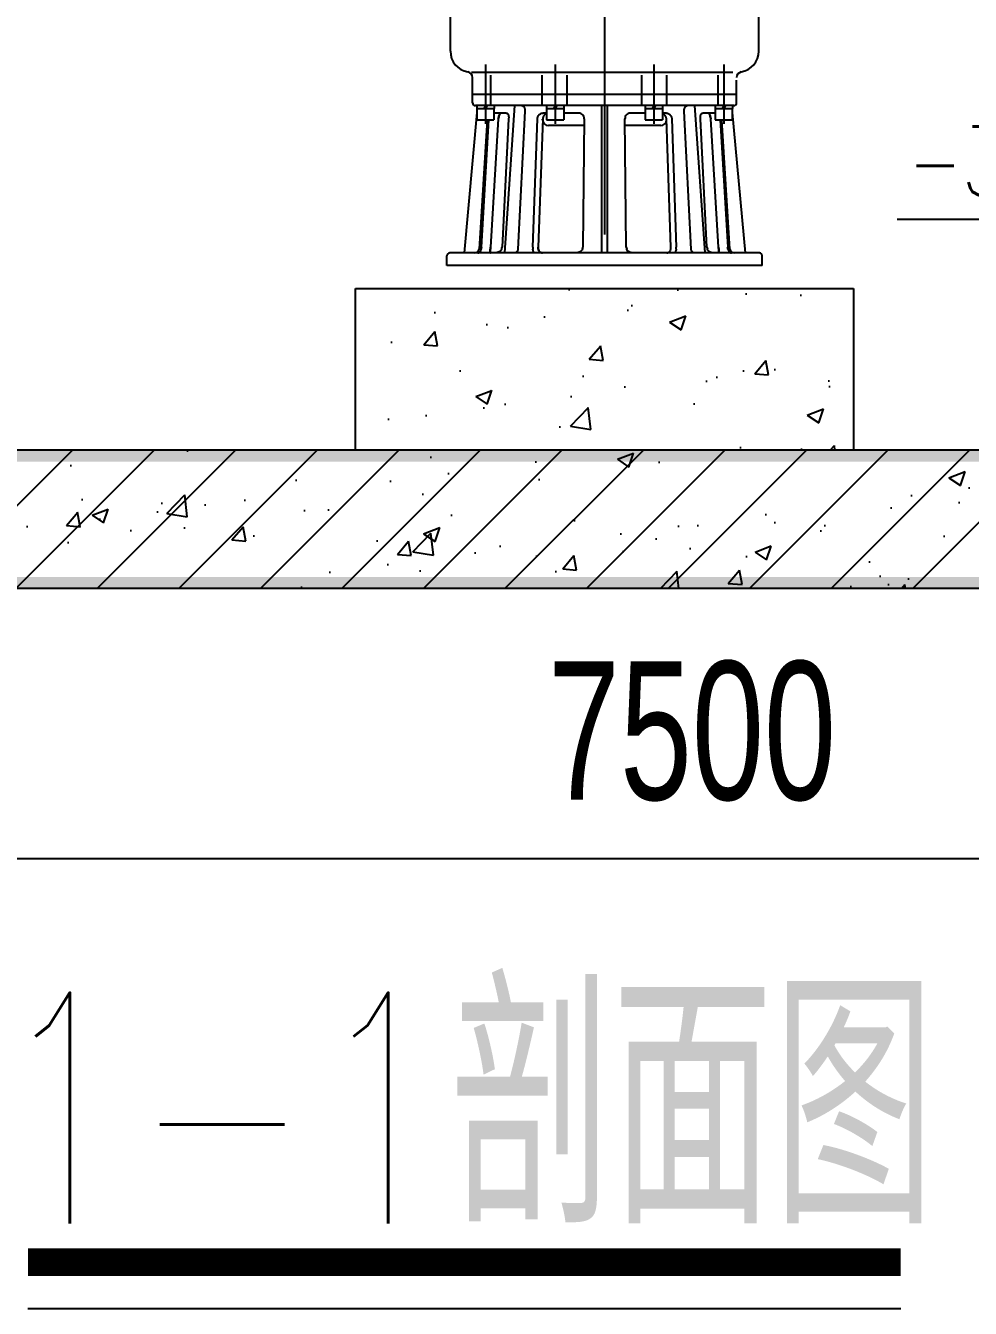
# Model space of a CAD drawing. Extents: x -316592 to 60787, y -138940 to -60306.
# Drawn here: x 1609 to 3657, y -91767 to -88987 of the extents above; entities that cross this region are included whole.
import ezdxf
from ezdxf.enums import TextEntityAlignment as Align

# ---------------------------------------------------------------- set-up
doc = ezdxf.new("R2010")
doc.units = 0
doc.header["$LTSCALE"] = 1000
doc.header["$MEASUREMENT"] = 0
doc.linetypes.add('CENTER', pattern=[2.9, 2.5, -0.2, 0, -0.2])
for name, color, linetype in [('---GPS_废水管_DN', 74, 'Continuous'), ('DIM_ELEV', 4, 'Continuous'), ('PUB_DIM', 7, 'Continuous'), ('PUB_HATCH', 246, 'Continuous'), ('PUB_TEXT', 7, 'Continuous'), ('PUB_WALL', 9, 'Continuous'), ('WALL', 8, 'Continuous'), ('WP_CENTER', 11, 'CENTER'), ('文字', 7, 'Continuous'), ('设备', 201, 'Continuous')]:
    doc.layers.add(name, color=color, linetype=linetype)
doc.styles.add('_TCH_DIM', font='simplex1.shx', dxfattribs={"bigfont": 'hztxt.shx'})
doc.styles.add('HZ', font='HZTXT_E.SHX', dxfattribs={"width": 0.7, "bigfont": 'HZTXT.SHX'})
doc.styles.get("Standard").update_dxf_attribs({"font": 'simplex1.shx', "width": 0.7, "bigfont": 'hztxt.shx'})
doc.dimstyles.new('LZGPS', dxfattribs={"dimscale": 100, "dimtxt": 3, "dimasz": 1, "dimexe": 1, "dimexo": 2, "dimgap": 1.25, "dimtad": 1, "dimdec": 0, "dimzin": 0, "dimdsep": 46, "dimtxsty": 'HZ', "dimblk": '$dimbk', "dimcen": 2, "dimclrd": 256, "dimclre": 256, "dimazin": 0, "dimtfac": 1, "dimtdec": 0, "dimtix": 1, "dimtmove": 2, "dimatfit": 3, "dimfxl": 0, "dimtolj": 1, "dimtzin": 0, "dimarcsym": 0})

# ---------------------------------------------------------------- blocks, each defined once
blk = doc.blocks.new('$dimbk')
blk.add_line((0, 0), (-1, 0))
blk.add_lwpolyline([(-0.636, -0.636, 0.45, 0.45, 0), (0.636, 0.636, 0.45, 0.45, 0)], format="xyseb")
blk = doc.blocks.new('*D53')
at = {"layer": 'Defpoints', "color": 0}
for p in [(-696.8, -89956.6), (6803.2, -89956.6), (6803.2, -90792)]:
    blk.add_point(p, dxfattribs=at)
at = {"layer": 'PUB_DIM', "lineweight": -2}
for p, q in [((-696.8, -90156.6), (-696.8, -90892)), ((6803.2, -90156.6), (6803.2, -90892)), ((-596.8, -90792), (6703.2, -90792))]:
    blk.add_line(p, q, dxfattribs=at)
at = {"layer": 'PUB_DIM', "lineweight": -2, "xscale": 100, "yscale": 100, "zscale": 100, "rotation": 180}
blk.add_blockref('$dimbk', (-696.8, -90792), dxfattribs=at)
at = {"layer": 'PUB_DIM', "lineweight": -2, "xscale": 100, "yscale": 100, "zscale": 100}
blk.add_blockref('$dimbk', (6803.2, -90792), dxfattribs=at)
at = {"layer": 'PUB_DIM', "color": 0, "insert": (3053.2, -90517), "char_height": 300, "attachment_point": 5, "style": 'HZ'}
blk.add_mtext('\\A1;7500', dxfattribs=at)

msp = doc.modelspace()

# ---------------------------------------------------------------- hatches: boundary and pattern name
at = {"layer": 'PUB_HATCH'}
h = msp.add_hatch(dxfattribs=at)
h.set_pattern_fill('AR-CONC', color=256, scale=50, style=0)
h.set_pattern_definition([(50, (17644.43, -28472.1), (358.6301, -31.376), [37.5, -412.5]), (355, (17644.43, -28472.1), (-69.3757, 376.096), [30, -330]), (100.4514, (17674.3, -28474.7), (289.2547, 344.7198), [31.87, -350.571]), (46.1842, (17644.43, -28372.1), (533.6205, -82.7595), [56.25, -618.75]), (96.6356, (17688.9, -28379), (467.3314, 487.059), [47.805, -525.8565]), (351.1842, (17644.4, -28372.1), (467.331, 487.0593), [45, -495]), (21, (17694.43, -28397.1), (298.4535, -201.3094), [37.5, -412.5]), (326, (17694.43, -28397.1), (121.6577, 362.575), [30, -330]), (71.4514, (17719.3, -28413.87), (420.1113, 161.2652), [31.87, -350.571]), (37.5, (17644.43, -28472.1), (6.07993, 166.44693), [0, -326, 0, -335, 0, -331.25]), (7.5, (17644.43, -28472.1), (131.53477, 197.20586), [0, -191, 0, -318.5, 0, -126.25]), (327.5, (17532.93, -28472.1), (266.91122, -11.27744), [0, -125, 0, -390, 0, -517.5]), (317.5, (17482.93, -28472.1), (291.5931, 50.0525), [0, -162.5, 0, -259, 0, -367.5])])
h.paths.add_polyline_path([(3403.7, -89557), (2323.7, -89557), (2323.7, -89907), (3403.7, -89907)])
h = msp.add_hatch(dxfattribs=at)
h.set_pattern_fill('钢筋混凝土', color=256, scale=50, style=0)
h.set_pattern_definition([(45, (-74754.78, -25657.92), (-88.38835, 88.38835), []), (50, (-74754.78, -25657.92), (358.6301, -31.3761), [37.5, -412.5]), (355, (-74754.78, -25657.92), (-69.3757, 376.0961), [30, -330]), (100.4514, (-74724.9, -25660.54), (289.2547, 344.7198), [31.8701, -350.571]), (46.1842, (-74754.78, -25557.92), (533.6205, -82.7595), [56.25, -618.75]), (96.6356, (-74710.3, -25564.8), (467.3314, 487.059), [47.8051, -525.8565]), (351.1842, (-74754.8, -25557.9), (467.331, 487.0593), [45, -495]), (21, (-74704.78, -25582.92), (298.4535, -201.30945), [37.5, -412.5]), (326, (-74704.78, -25582.92), (121.6577, 362.575), [30, -330]), (71.4514, (-74679.9, -25599.7), (420.1113, 161.2652), [31.8701, -350.571]), (37.5, (-74754.78, -25657.92), (6.07993, 166.44693), [0, -326, 0, -335, 0, -331.25]), (7.5, (-74754.78, -25657.92), (131.53477, 197.20586), [0, -191, 0, -318.5, 0, -126.25]), (327.5, (-74866.28, -25657.92), (266.91122, -11.27744), [0, -125, 0, -390, 0, -517.5]), (317.5, (-74916.28, -25657.92), (291.5931, 50.0525), [0, -162.5, 0, -259, 0, -367.5])])
h.paths.add_polyline_path([(7003.2, -90007), (6828.2, -89932), (6803.2, -89907), (-696.8, -89907), (-721.8, -89932), (-1271.8, -90182), (-1296.8, -90207), (6803.2, -90207), (6803.2, -90182)])
at = {"layer": 'PUB_WALL'}
for points in [[(6803.2, -89907), (-696.8, -89907), (-721.8, -89932), (6828.2, -89932)], [(6803.2, -90207), (-1296.8, -90207), (-1271.8, -90182), (6803.2, -90182)]]:
    msp.add_hatch(color=256, dxfattribs=at).paths.add_polyline_path(points)

# ---------------------------------------------------------------- linework, layer by layer
at = {"layer": '---GPS_废水管_DN'}
for p, q in [((2323.7, -89907), (2323.7, -89557)), ((2323.7, -89557), (3403.7, -89557)), ((3403.7, -89557), (3403.7, -89907))]:
    msp.add_line(p, q, dxfattribs=at)
at = {"layer": 'DIM_ELEV'}
msp.add_line((4319.6, -89407), (3498.1, -89407), dxfattribs=at)
at = {"layer": 'WALL'}
for p, q in [((6803.2, -89907), (-696.8, -89907)), ((6803.2, -90207), (-1296.8, -90207))]:
    msp.add_line(p, q, dxfattribs=at)
at = {"layer": 'WP_CENTER', "color": 246}
msp.add_line((2863.7, -84642.5), (2863.7, -89440), dxfattribs=at)
at = {"layer": '文字'}
msp.add_line((1613.7, -91767.3), (3505.8, -91767.3), dxfattribs=at)
at = {"layer": '文字', "const_width": 60}
msp.add_lwpolyline([(1613.7, -91667.3), (3505.8, -91667.3)], dxfattribs=at)
at = {"layer": '设备'}
for p, q in [((2529.4, -89042.3), (2529.4, -88835.3)), ((3198, -89042.3), (3198, -88835.3)), ((2605.4, -89071.4), (2605.4, -89200.1)), ((2756.7, -89071.4), (2756.7, -89200.1)), ((2970.7, -89071.4), (2970.7, -89200.1)), ((3122, -89071.4), (3122, -89200.1)), ((2575.4, -89088.3), (3141.9, -89088.3)), ((2577.4, -89154.2), (2577.4, -89099.8)), ((2617.4, -89160.4), (2617.4, -89094.5)), ((2728.8, -89160.4), (2728.8, -89094.5)), ((2783, -89160.4), (2783, -89094.5)), ((2944.4, -89160.4), (2944.4, -89094.5)), ((2998.7, -89160.4), (2998.7, -89094.5)), ((3110.1, -89160.4), (3110.1, -89094.5)), ((3150, -89154.2), (3150, -89105.1)), ((2577.4, -89135.5), (3150, -89135.5)), ((2586.7, -89175.1), (2559.2, -89479.7)), ((3143.8, -89160.4), (2583.6, -89160.4)), ((2586.6, -89160.4), (2586.6, -89166.6)), ((2586.6, -89166.6), (2624.1, -89166.6)), ((2586.7, -89166.6), (2586.7, -89191.4)), ((2605.4, -89160.4), (2601.8, -89166.6)), ((2609, -89160.4), (2605.4, -89166.6)), ((2624, -89166.6), (2624, -89191.4)), ((2650.7, -89176.5), (2624, -89176.5)), ((2624.1, -89160.4), (2624.1, -89166.6)), ((2668.6, -89160.4), (2646.6, -89479.7)), ((2690.8, -89172.2), (2675.9, -89471.6)), ((2738.1, -89176.5), (2729.7, -89176.5)), ((2737.9, -89160.4), (2737.9, -89166.6)), ((2737.9, -89166.6), (2775.5, -89166.6)), ((2738.1, -89166.6), (2738.1, -89191.4)), ((2756.7, -89160.4), (2753.1, -89166.6)), ((2760.3, -89160.4), (2756.7, -89166.6)), ((2775.3, -89166.6), (2775.3, -89191.4)), ((2807.8, -89176.5), (2775.4, -89176.5)), ((2775.5, -89160.4), (2775.5, -89166.6)), ((2857.5, -89479.7), (2857.5, -89160.4)), ((2869.9, -89479.7), (2869.9, -89160.4)), ((2952.1, -89176.5), (2919.6, -89176.5)), ((2951.9, -89160.4), (2951.9, -89166.6)), ((2951.9, -89166.6), (2989.5, -89166.6)), ((2952.1, -89166.6), (2952.1, -89191.4)), ((2970.7, -89160.4), (2967.1, -89166.6)), ((2974.3, -89160.4), (2970.7, -89166.6)), ((2989.3, -89166.6), (2989.3, -89191.4)), ((2997.7, -89176.5), (2989.4, -89176.5)), ((2989.5, -89160.4), (2989.5, -89166.6)), ((3051.5, -89471.6), (3036.6, -89172.2)), ((3058.9, -89160.4), (3080.8, -89479.7)), ((3103.4, -89176.5), (3076.8, -89176.5)), ((3103.3, -89160.4), (3103.3, -89166.6)), ((3103.3, -89166.6), (3140.8, -89166.6)), ((3103.4, -89166.6), (3103.4, -89191.4)), ((3122.1, -89160.4), (3118.5, -89166.6)), ((3125.6, -89160.4), (3122, -89166.6)), ((3140.7, -89166.6), (3140.7, -89191.4)), ((3140.7, -89175.1), (3168.2, -89479.7)), ((3140.8, -89160.4), (3140.8, -89166.6)), ((2586.7, -89191.4), (2624, -89191.4)), ((2609.2, -89191.4), (2592, -89471.6)), ((2596.8, -89467.2), (2613, -89191.4)), ((2633.4, -89189), (2616.8, -89467.2)), ((2655.6, -89189), (2641.7, -89467.2)), ((2708.3, -89467.2), (2718, -89189)), ((2729.6, -89189), (2719.9, -89467.2)), ((2729.5, -89191.4), (2729.5, -89189.8)), ((2738.1, -89191.4), (2775.3, -89191.4)), ((2817.1, -89203.9), (2741.9, -89203.9)), ((2819.6, -89189), (2816.7, -89467.2)), ((2819.1, -89203.9), (2817.1, -89203.9)), ((2910.8, -89467.2), (2907.8, -89189)), ((2985.5, -89203.9), (2908.3, -89203.9)), ((2952.1, -89191.4), (2989.3, -89191.4)), ((3007.5, -89467.2), (2997.8, -89189)), ((2997.9, -89191.4), (2997.9, -89189.8)), ((3009.5, -89189), (3019.1, -89467.2)), ((3085.7, -89467.2), (3071.9, -89189)), ((3110.6, -89467.2), (3094, -89189)), ((3103.4, -89191.4), (3140.7, -89191.4)), ((3114.4, -89191.4), (3130.6, -89467.2)), ((3135.5, -89471.6), (3118.2, -89191.4)), ((2522, -89507), (2522, -89485.9)), ((3199.3, -89479.7), (2528.2, -89479.7)), ((3205.5, -89507), (3205.5, -89485.9)), ((3205.5, -89507), (2522, -89507))]:
    msp.add_line(p, q, dxfattribs=at)
for centre, radius, start, end in [((2575.4, -89042.3), 46, 180, 259.7382), ((3152, -89042.3), 46, 280.2618, 0), ((2565, -89099.8), 12.4, 0, 79.7382), ((3162.4, -89099.8), 12.4, 100.2618, 180), ((2583.6, -89154.2), 6.21, 180, 270), ((3143.8, -89154.2), 6.21, 270, 0), ((2807.8, -89188.4), 11.8, 357.118, 89.6709), ((2919.7, -89188.4), 11.8, 90.3291, 182.882), ((2741.9, -89191.4), 12.4, 180, 270), ((2985.5, -89191.4), 12.4, 270, 0), ((2528.2, -89485.9), 6.21, 90, 180), ((2582.2, -89469.7), 9.94, 269.9941, 349.002), ((2664.5, -89480.3), 68.9, 169.1027, 172.7903), ((2619.3, -89463.6), 22.8, 339.5385, 350.961), ((2722.6, -89468.9), 14.4, 173.4086, 190.9367), ((2803.8, -89466.8), 12.8, 337.9382, 358.0137), ((2923.6, -89466.8), 12.8, 181.9863, 202.0618), ((2923.6, -89466.8), 12.8, 181.9863, 202.0618), ((3004.9, -89468.9), 14.4, 349.0633, 6.5914), ((3108.2, -89463.6), 22.8, 189.039, 200.4615), ((3062.9, -89480.3), 68.9, 7.2097, 10.8973), ((3145.2, -89469.7), 9.94, 190.998, 270.0059), ((3199.3, -89485.9), 6.21, 0, 90)]:
    msp.add_arc(centre, radius, start, end, dxfattribs=at)
for points, knots in [([(2638.3, -89176.5), (2638.3, -89176.5), (2638.3, -89176.5), (2638.1, -89176.5), (2637.9, -89176.6), (2637.5, -89177), (2637.3, -89177.2), (2636.8, -89177.8), (2636.6, -89178.2), (2636.2, -89179.1), (2636, -89179.7), (2635.6, -89180.8), (2635.3, -89181.4), (2634.9, -89182.7), (2634.7, -89183.5), (2634.3, -89185), (2634.1, -89185.8), (2633.7, -89187.4), (2633.6, -89188.2), (2633.4, -89189)], [14.943947, 14.943947, 14.943947, 14.943947, 15.047097, 15.047097, 16.921972, 16.921972, 18.796847, 18.796847, 20.671722, 20.671722, 22.546597, 22.546597, 24.452113, 24.452113, 26.35763, 26.35763, 28.263146, 28.263146, 30.168662, 30.168662, 30.168662, 30.168662]), ([(2633.4, -89189), (2633.6, -89188.2), (2633.7, -89187.4), (2634.1, -89185.8), (2634.3, -89185), (2634.7, -89183.5), (2634.9, -89182.7), (2635.3, -89181.4), (2635.6, -89180.8), (2636, -89179.7), (2636.2, -89179.1), (2636.6, -89178.2), (2636.8, -89177.8), (2637.3, -89177.2), (2637.5, -89177), (2637.9, -89176.6), (2638.1, -89176.5), (2638.3, -89176.5), (2638.3, -89176.5), (2638.3, -89176.5)], [30.721913, 30.721913, 30.721913, 30.721913, 32.627429, 32.627429, 34.532946, 34.532946, 36.438462, 36.438462, 38.343978, 38.343978, 40.218853, 40.218853, 42.093728, 42.093728, 43.968603, 43.968603, 45.843479, 45.843479, 45.946628, 45.946628, 45.946628, 45.946628]), ([(2650.7, -89176.5), (2650.7, -89176.5), (2650.7, -89176.5), (2651.2, -89176.5), (2651.6, -89176.6), (2652.4, -89176.9), (2652.8, -89177.2), (2653.5, -89177.8), (2653.8, -89178.2), (2654.4, -89179.1), (2654.7, -89179.6), (2655.1, -89180.7), (2655.3, -89181.4), (2655.6, -89182.7), (2655.7, -89183.5), (2655.8, -89185), (2655.9, -89185.8), (2655.8, -89187.4), (2655.7, -89188.2), (2655.6, -89189)], [14.963323, 14.963323, 14.963323, 14.963323, 15.058243, 15.058243, 16.933568, 16.933568, 18.808893, 18.808893, 20.684218, 20.684218, 22.559543, 22.559543, 24.466256, 24.466256, 26.372968, 26.372968, 28.27968, 28.27968, 30.186392, 30.186392, 30.186392, 30.186392]), ([(2683.9, -89160.4), (2684.1, -89160.4), (2684.3, -89160.4), (2684.8, -89160.5), (2685, -89160.5), (2685.5, -89160.6), (2685.7, -89160.7), (2686.2, -89160.9), (2686.4, -89161), (2686.8, -89161.3), (2687, -89161.4), (2687.4, -89161.7), (2687.6, -89161.9), (2688, -89162.2), (2688.2, -89162.4), (2688.5, -89162.9), (2688.7, -89163.1), (2689, -89163.5), (2689.2, -89163.7), (2689.5, -89164.3), (2689.6, -89164.5), (2689.9, -89165.1), (2690, -89165.4), (2690.2, -89165.9), (2690.3, -89166.2), (2690.5, -89166.8), (2690.5, -89167.1), (2690.7, -89167.7), (2690.7, -89168.1), (2690.8, -89168.7), (2690.9, -89169), (2690.9, -89169.7), (2690.9, -89170), (2690.9, -89170.6), (2690.9, -89170.9), (2690.9, -89171.6), (2690.8, -89171.9), (2690.8, -89172.2)], [11.849333, 11.849333, 11.849333, 11.849333, 12.590096, 12.590096, 13.330859, 13.330859, 14.071622, 14.071622, 14.812385, 14.812385, 15.553045, 15.553045, 16.293706, 16.293706, 17.034367, 17.034367, 17.775028, 17.775028, 18.515554, 18.515554, 19.256081, 19.256081, 19.996607, 19.996607, 20.737133, 20.737133, 21.477544, 21.477544, 22.217954, 22.217954, 22.958364, 22.958364, 23.698774, 23.698774, 24.439185, 24.439185, 25.146275, 25.146275, 25.146275, 25.146275]), ([(2718, -89189), (2718.1, -89188.2), (2718.2, -89187.4), (2718.6, -89185.8), (2718.9, -89185), (2719.6, -89183.5), (2720, -89182.7), (2720.9, -89181.4), (2721.4, -89180.7), (2722.4, -89179.6), (2723, -89179.1), (2724.2, -89178.2), (2724.9, -89177.8), (2726.2, -89177.2), (2726.9, -89176.9), (2728.3, -89176.6), (2729, -89176.5), (2729.6, -89176.5), (2729.7, -89176.5), (2729.7, -89176.5)], [30.695511, 30.695511, 30.695511, 30.695511, 32.602223, 32.602223, 34.508935, 34.508935, 36.415647, 36.415647, 38.32236, 38.32236, 40.197685, 40.197685, 42.07301, 42.07301, 43.948335, 43.948335, 45.82366, 45.82366, 45.91858, 45.91858, 45.91858, 45.91858]), ([(2738.1, -89177.1), (2737.8, -89177.2), (2737.5, -89177.4), (2736.5, -89177.8), (2735.8, -89178.2), (2734.6, -89179.1), (2734.1, -89179.7), (2733, -89180.8), (2732.5, -89181.4), (2731.6, -89182.7), (2731.2, -89183.5), (2730.5, -89185), (2730.3, -89185.8), (2729.8, -89187.4), (2729.7, -89188.2), (2729.6, -89189)], [17.936733, 17.936733, 17.936733, 17.936733, 18.796847, 18.796847, 20.671722, 20.671722, 22.546597, 22.546597, 24.452113, 24.452113, 26.35763, 26.35763, 28.263146, 28.263146, 30.168662, 30.168662, 30.168662, 30.168662]), ([(2997.8, -89189), (2997.8, -89188.2), (2997.6, -89187.4), (2997.2, -89185.8), (2996.9, -89185), (2996.2, -89183.5), (2995.8, -89182.7), (2994.9, -89181.4), (2994.4, -89180.8), (2993.4, -89179.7), (2992.8, -89179.1), (2991.6, -89178.2), (2990.9, -89177.8), (2990, -89177.4), (2989.7, -89177.2), (2989.4, -89177.1)], [-30.168662, -30.168662, -30.168662, -30.168662, -28.263146, -28.263146, -26.35763, -26.35763, -24.452113, -24.452113, -22.546597, -22.546597, -20.671722, -20.671722, -18.796847, -18.796847, -17.960708, -17.960708, -17.960708, -17.960708]), ([(2997.7, -89176.5), (2997.8, -89176.5), (2997.8, -89176.5), (2998.5, -89176.5), (2999.2, -89176.6), (3000.5, -89176.9), (3001.2, -89177.2), (3002.6, -89177.8), (3003.2, -89178.2), (3004.4, -89179.1), (3005, -89179.6), (3006, -89180.7), (3006.5, -89181.4), (3007.4, -89182.7), (3007.8, -89183.5), (3008.5, -89185), (3008.8, -89185.8), (3009.2, -89187.4), (3009.4, -89188.2), (3009.5, -89189)], [14.963323, 14.963323, 14.963323, 14.963323, 15.058243, 15.058243, 16.933568, 16.933568, 18.808893, 18.808893, 20.684218, 20.684218, 22.559543, 22.559543, 24.466256, 24.466256, 26.372968, 26.372968, 28.27968, 28.27968, 30.186392, 30.186392, 30.186392, 30.186392]), ([(3036.6, -89172.2), (3036.6, -89171.9), (3036.6, -89171.6), (3036.5, -89170.9), (3036.5, -89170.6), (3036.5, -89170), (3036.5, -89169.7), (3036.6, -89169), (3036.6, -89168.7), (3036.7, -89168.1), (3036.8, -89167.7), (3036.9, -89167.1), (3037, -89166.8), (3037.1, -89166.2), (3037.2, -89165.9), (3037.4, -89165.4), (3037.6, -89165.1), (3037.8, -89164.5), (3038, -89164.3), (3038.3, -89163.7), (3038.4, -89163.5), (3038.7, -89163.1), (3038.9, -89162.9), (3039.3, -89162.4), (3039.4, -89162.2), (3039.8, -89161.9), (3040, -89161.7), (3040.4, -89161.4), (3040.7, -89161.3), (3041.1, -89161), (3041.3, -89160.9), (3041.7, -89160.7), (3041.9, -89160.6), (3042.4, -89160.5), (3042.6, -89160.5), (3043.1, -89160.4), (3043.3, -89160.4), (3043.5, -89160.4)], [-25.146275, -25.146275, -25.146275, -25.146275, -24.439185, -24.439185, -23.698774, -23.698774, -22.958364, -22.958364, -22.217954, -22.217954, -21.477544, -21.477544, -20.737133, -20.737133, -19.996607, -19.996607, -19.256081, -19.256081, -18.515554, -18.515554, -17.775028, -17.775028, -17.034367, -17.034367, -16.293706, -16.293706, -15.553045, -15.553045, -14.812385, -14.812385, -14.071622, -14.071622, -13.330859, -13.330859, -12.590096, -12.590096, -11.849333, -11.849333, -11.849333, -11.849333]), ([(3071.9, -89189), (3071.7, -89188.2), (3071.7, -89187.4), (3071.6, -89185.8), (3071.6, -89185), (3071.7, -89183.5), (3071.8, -89182.7), (3072.1, -89181.4), (3072.3, -89180.7), (3072.7, -89179.6), (3073, -89179.1), (3073.6, -89178.2), (3073.9, -89177.8), (3074.7, -89177.2), (3075.1, -89176.9), (3075.9, -89176.6), (3076.3, -89176.5), (3076.7, -89176.5), (3076.7, -89176.5), (3076.8, -89176.5)], [30.695511, 30.695511, 30.695511, 30.695511, 32.602223, 32.602223, 34.508935, 34.508935, 36.415647, 36.415647, 38.32236, 38.32236, 40.197685, 40.197685, 42.07301, 42.07301, 43.948335, 43.948335, 45.82366, 45.82366, 45.91858, 45.91858, 45.91858, 45.91858]), ([(3089.1, -89176.5), (3089.2, -89176.5), (3089.2, -89176.5), (3089.3, -89176.5), (3089.5, -89176.6), (3089.9, -89177), (3090.2, -89177.2), (3090.6, -89177.8), (3090.8, -89178.2), (3091.3, -89179.1), (3091.5, -89179.7), (3091.9, -89180.8), (3092.1, -89181.4), (3092.5, -89182.7), (3092.7, -89183.5), (3093.1, -89185), (3093.3, -89185.8), (3093.7, -89187.4), (3093.9, -89188.2), (3094, -89189)], [14.943947, 14.943947, 14.943947, 14.943947, 15.047097, 15.047097, 16.921972, 16.921972, 18.796847, 18.796847, 20.671722, 20.671722, 22.546597, 22.546597, 24.452113, 24.452113, 26.35763, 26.35763, 28.263146, 28.263146, 30.168662, 30.168662, 30.168662, 30.168662]), ([(3094, -89189), (3093.9, -89188.2), (3093.7, -89187.4), (3093.3, -89185.8), (3093.1, -89185), (3092.7, -89183.5), (3092.5, -89182.7), (3092.1, -89181.4), (3091.9, -89180.8), (3091.5, -89179.7), (3091.3, -89179.1), (3090.8, -89178.2), (3090.6, -89177.8), (3090.2, -89177.2), (3089.9, -89177), (3089.5, -89176.6), (3089.3, -89176.5), (3089.2, -89176.5), (3089.2, -89176.5), (3089.1, -89176.5)], [30.721913, 30.721913, 30.721913, 30.721913, 32.627429, 32.627429, 34.532946, 34.532946, 36.438462, 36.438462, 38.343978, 38.343978, 40.218853, 40.218853, 42.093728, 42.093728, 43.968603, 43.968603, 45.843479, 45.843479, 45.946628, 45.946628, 45.946628, 45.946628]), ([(2588.8, -89479.7), (2588.8, -89479.7), (2588.8, -89479.7), (2589.6, -89479.7), (2590.3, -89479.5), (2591.8, -89478.9), (2592.5, -89478.4), (2593.9, -89477.1), (2594.6, -89476.2), (2595.6, -89474.1), (2595.9, -89473.1), (2596.1, -89471.9), (2596.1, -89471.7), (2596.1, -89471.6)], [-14.37825, -14.37825, -14.37825, -14.37825, -14.365535, -14.365535, -10.809164, -10.809164, -7.379839, -7.379839, -3.316312, -3.316312, -0.3225, -0.3225, -0.000983, -0.000983, -0.000983, -0.000983]), ([(2616.9, -89479.7), (2616.7, -89479.7), (2616.6, -89479.6), (2616.3, -89479.3), (2616.2, -89479.1), (2616, -89478.4), (2615.9, -89478), (2615.8, -89477.1), (2615.8, -89476.6), (2615.8, -89475.5), (2615.8, -89474.9), (2615.9, -89473.5), (2616, -89472.8), (2616.1, -89471.2), (2616.3, -89470.4), (2616.5, -89468.8), (2616.6, -89468), (2616.8, -89467.2)], [-15.202184, -15.202184, -15.202184, -15.202184, -13.396701, -13.396701, -11.495016, -11.495016, -9.593332, -9.593332, -7.691647, -7.691647, -5.768735, -5.768735, -3.845824, -3.845824, -1.922912, -1.922912, 0, 0, 0, 0]), ([(2616.8, -89467.2), (2616.6, -89468), (2616.5, -89468.8), (2616.3, -89470.4), (2616.1, -89471.2), (2616, -89472.8), (2615.9, -89473.5), (2615.8, -89474.9), (2615.8, -89475.5), (2615.8, -89476.6), (2615.8, -89477.1), (2615.9, -89478), (2616, -89478.4), (2616.2, -89479.1), (2616.3, -89479.3), (2616.6, -89479.6), (2616.7, -89479.7), (2616.9, -89479.7)], [0, 0, 0, 0, 1.922912, 1.922912, 3.845824, 3.845824, 5.768735, 5.768735, 7.691647, 7.691647, 9.593332, 9.593332, 11.495016, 11.495016, 13.396701, 13.396701, 15.202184, 15.202184, 15.202184, 15.202184]), ([(2640.6, -89471.6), (2640.2, -89472.7), (2639.5, -89473.7), (2637.7, -89475.8), (2636.4, -89476.8), (2633.7, -89478.2), (2632.3, -89478.7), (2629.3, -89479.5), (2627.7, -89479.7), (2626.2, -89479.7), (2626.1, -89479.7), (2626.1, -89479.7)], [-14.491867, -14.491867, -14.491867, -14.491867, -11.560051, -11.560051, -7.628092, -7.628092, -3.89639, -3.89639, 0, 0, 0.012826, 0.012826, 0.012826, 0.012826]), ([(2675.9, -89471.6), (2675.9, -89471.6), (2675.9, -89471.6), (2675.9, -89472), (2675.8, -89472.3), (2675.7, -89472.9), (2675.6, -89473.2), (2675.5, -89473.8), (2675.4, -89474.1), (2675.1, -89474.7), (2675, -89475), (2674.8, -89475.5), (2674.6, -89475.8), (2674.3, -89476.3), (2674.2, -89476.5), (2673.9, -89477), (2673.7, -89477.2), (2673.3, -89477.6), (2673.1, -89477.8), (2672.8, -89478.2), (2672.5, -89478.3), (2672.1, -89478.6), (2671.9, -89478.8), (2671.5, -89479), (2671.3, -89479.1), (2670.9, -89479.3), (2670.6, -89479.4), (2670.2, -89479.5), (2669.9, -89479.6), (2669.5, -89479.6), (2669.3, -89479.7), (2669, -89479.7)], [25.14579, 25.14579, 25.14579, 25.14579, 25.179131, 25.179131, 25.919552, 25.919552, 26.659973, 26.659973, 27.400492, 27.400492, 28.141012, 28.141012, 28.881531, 28.881531, 29.622051, 29.622051, 30.362685, 30.362685, 31.10332, 31.10332, 31.843954, 31.843954, 32.584588, 32.584588, 33.325311, 33.325311, 34.066033, 34.066033, 34.806755, 34.806755, 35.547478, 35.547478, 35.547478, 35.547478]), ([(2712.5, -89479.7), (2712.5, -89479.7), (2712.5, -89479.7), (2712.2, -89479.7), (2711.8, -89479.5), (2711.1, -89478.9), (2710.7, -89478.4), (2710, -89477.1), (2709.6, -89476.2), (2709, -89474.1), (2708.8, -89473.1), (2708.5, -89471.9), (2708.5, -89471.7), (2708.5, -89471.6)], [-14.37825, -14.37825, -14.37825, -14.37825, -14.365535, -14.365535, -10.809164, -10.809164, -7.379839, -7.379839, -3.316312, -3.316312, -0.3225, -0.3225, -0.000983, -0.000983, -0.000983, -0.000983]), ([(2719.9, -89467.2), (2719.8, -89468), (2719.8, -89468.8), (2719.9, -89470.4), (2720, -89471.2), (2720.3, -89472.8), (2720.6, -89473.5), (2721.2, -89474.9), (2721.5, -89475.5), (2722.4, -89476.6), (2722.8, -89477.1), (2723.9, -89478), (2724.4, -89478.4), (2725.6, -89479.1), (2726.3, -89479.3), (2727.6, -89479.6), (2728.2, -89479.7), (2728.9, -89479.7)], [0, 0, 0, 0, 1.922912, 1.922912, 3.845824, 3.845824, 5.768735, 5.768735, 7.691647, 7.691647, 9.593332, 9.593332, 11.495016, 11.495016, 13.396701, 13.396701, 15.202184, 15.202184, 15.202184, 15.202184]), ([(2728.9, -89479.7), (2728.2, -89479.7), (2727.6, -89479.6), (2726.3, -89479.3), (2725.6, -89479.1), (2724.4, -89478.4), (2723.9, -89478), (2722.8, -89477.1), (2722.4, -89476.6), (2721.5, -89475.5), (2721.2, -89474.9), (2720.6, -89473.5), (2720.3, -89472.8), (2720, -89471.2), (2719.9, -89470.4), (2719.8, -89468.8), (2719.8, -89468), (2719.9, -89467.2)], [-15.202184, -15.202184, -15.202184, -15.202184, -13.396701, -13.396701, -11.495016, -11.495016, -9.593332, -9.593332, -7.691647, -7.691647, -5.768735, -5.768735, -3.845824, -3.845824, -1.922912, -1.922912, 0, 0, 0, 0]), ([(2815.7, -89471.6), (2815.3, -89472.7), (2814.7, -89473.7), (2813, -89475.8), (2811.8, -89476.8), (2809.3, -89478.2), (2808.1, -89478.7), (2805.4, -89479.5), (2804, -89479.7), (2802.6, -89479.7), (2802.6, -89479.7), (2802.6, -89479.7)], [-14.491867, -14.491867, -14.491867, -14.491867, -11.560051, -11.560051, -7.628092, -7.628092, -3.89639, -3.89639, 0, 0, 0.012826, 0.012826, 0.012826, 0.012826]), ([(2924.8, -89479.7), (2924.8, -89479.7), (2924.8, -89479.7), (2923.5, -89479.7), (2922.2, -89479.5), (2919.8, -89478.9), (2918.6, -89478.4), (2916.1, -89477.1), (2914.9, -89476.2), (2913, -89474.1), (2912.4, -89473.1), (2911.8, -89471.9), (2911.8, -89471.7), (2911.7, -89471.6)], [-14.37825, -14.37825, -14.37825, -14.37825, -14.365535, -14.365535, -10.809164, -10.809164, -7.379839, -7.379839, -3.316312, -3.316312, -0.3225, -0.3225, -0.000983, -0.000983, -0.000983, -0.000983]), ([(2924.8, -89479.7), (2924.7, -89479.7), (2924.7, -89479.7), (2923.3, -89479.6), (2922, -89479.5), (2919.5, -89478.8), (2918.3, -89478.3), (2915.9, -89476.9), (2914.7, -89476), (2913, -89474), (2912.3, -89473), (2911.8, -89471.8), (2911.8, -89471.7), (2911.7, -89471.6)], [-62.299888, -62.299888, -62.299888, -62.299888, -62.111264, -62.111264, -58.223465, -58.223465, -54.407056, -54.407056, -50.212005, -50.212005, -47.067961, -47.067961, -46.754401, -46.754401, -46.754401, -46.754401]), ([(2998.6, -89479.7), (2999.2, -89479.7), (2999.8, -89479.6), (3001.1, -89479.3), (3001.8, -89479.1), (3003, -89478.4), (3003.6, -89478), (3004.6, -89477.1), (3005.1, -89476.6), (3005.9, -89475.5), (3006.2, -89474.9), (3006.9, -89473.5), (3007.1, -89472.8), (3007.5, -89471.2), (3007.6, -89470.4), (3007.6, -89468.8), (3007.6, -89468), (3007.5, -89467.2)], [-15.202184, -15.202184, -15.202184, -15.202184, -13.396701, -13.396701, -11.495016, -11.495016, -9.593332, -9.593332, -7.691647, -7.691647, -5.768735, -5.768735, -3.845824, -3.845824, -1.922912, -1.922912, 0, 0, 0, 0]), ([(3019, -89471.6), (3018.8, -89472.7), (3018.5, -89473.7), (3017.9, -89475.8), (3017.6, -89476.8), (3016.8, -89478.2), (3016.5, -89478.7), (3015.7, -89479.5), (3015.3, -89479.7), (3014.9, -89479.7), (3014.9, -89479.7), (3014.9, -89479.7)], [-14.491867, -14.491867, -14.491867, -14.491867, -11.560051, -11.560051, -7.628092, -7.628092, -3.89639, -3.89639, 0, 0, 0.012826, 0.012826, 0.012826, 0.012826]), ([(3058.4, -89479.7), (3058.2, -89479.7), (3058, -89479.6), (3057.5, -89479.6), (3057.3, -89479.5), (3056.8, -89479.4), (3056.6, -89479.3), (3056.1, -89479.1), (3055.9, -89479), (3055.5, -89478.8), (3055.3, -89478.6), (3054.9, -89478.3), (3054.7, -89478.2), (3054.3, -89477.8), (3054.1, -89477.6), (3053.7, -89477.2), (3053.6, -89477), (3053.3, -89476.5), (3053.1, -89476.3), (3052.8, -89475.8), (3052.7, -89475.5), (3052.4, -89475), (3052.3, -89474.7), (3052.1, -89474.1), (3052, -89473.8), (3051.8, -89473.2), (3051.7, -89472.9), (3051.6, -89472.3), (3051.5, -89472), (3051.5, -89471.6), (3051.5, -89471.6), (3051.5, -89471.6)], [11.849101, 11.849101, 11.849101, 11.849101, 12.589824, 12.589824, 13.330546, 13.330546, 14.071268, 14.071268, 14.811991, 14.811991, 15.552625, 15.552625, 16.29326, 16.29326, 17.033894, 17.033894, 17.774528, 17.774528, 18.515048, 18.515048, 19.255568, 19.255568, 19.996087, 19.996087, 20.736607, 20.736607, 21.477027, 21.477027, 22.217448, 22.217448, 22.25079, 22.25079, 22.25079, 22.25079]), ([(3101.3, -89479.7), (3101.3, -89479.7), (3101.3, -89479.7), (3099.8, -89479.7), (3098.4, -89479.5), (3095.6, -89478.9), (3094.3, -89478.4), (3091.6, -89477.1), (3090.2, -89476.2), (3088.2, -89474.1), (3087.5, -89473.1), (3086.9, -89471.9), (3086.9, -89471.7), (3086.9, -89471.6)], [-14.37825, -14.37825, -14.37825, -14.37825, -14.365535, -14.365535, -10.809164, -10.809164, -7.379839, -7.379839, -3.316312, -3.316312, -0.3225, -0.3225, -0.000983, -0.000983, -0.000983, -0.000983]), ([(3110.6, -89467.2), (3110.8, -89468), (3110.9, -89468.8), (3111.2, -89470.4), (3111.3, -89471.2), (3111.5, -89472.8), (3111.5, -89473.5), (3111.6, -89474.9), (3111.7, -89475.5), (3111.7, -89476.6), (3111.6, -89477.1), (3111.5, -89478), (3111.5, -89478.4), (3111.3, -89479.1), (3111.2, -89479.3), (3110.9, -89479.6), (3110.7, -89479.7), (3110.6, -89479.7)], [0, 0, 0, 0, 1.922912, 1.922912, 3.845824, 3.845824, 5.768735, 5.768735, 7.691647, 7.691647, 9.593332, 9.593332, 11.495016, 11.495016, 13.396701, 13.396701, 15.202184, 15.202184, 15.202184, 15.202184]), ([(3110.6, -89479.7), (3110.7, -89479.7), (3110.9, -89479.6), (3111.2, -89479.3), (3111.3, -89479.1), (3111.5, -89478.4), (3111.5, -89478), (3111.6, -89477.1), (3111.7, -89476.6), (3111.7, -89475.5), (3111.6, -89474.9), (3111.5, -89473.5), (3111.5, -89472.8), (3111.3, -89471.2), (3111.2, -89470.4), (3110.9, -89468.8), (3110.8, -89468), (3110.6, -89467.2)], [-15.202184, -15.202184, -15.202184, -15.202184, -13.396701, -13.396701, -11.495016, -11.495016, -9.593332, -9.593332, -7.691647, -7.691647, -5.768735, -5.768735, -3.845824, -3.845824, -1.922912, -1.922912, 0, 0, 0, 0]), ([(3131.3, -89471.6), (3131.4, -89472.7), (3131.7, -89473.7), (3132.6, -89475.8), (3133.2, -89476.8), (3134.6, -89478.2), (3135.4, -89478.7), (3137, -89479.5), (3137.8, -89479.7), (3138.6, -89479.7), (3138.6, -89479.7), (3138.6, -89479.7)], [-14.491867, -14.491867, -14.491867, -14.491867, -11.560051, -11.560051, -7.628092, -7.628092, -3.89639, -3.89639, 0, 0, 0.012826, 0.012826, 0.012826, 0.012826])]:
    msp.add_open_spline(points, degree=3, knots=knots, dxfattribs=at)

# ---------------------------------------------------------------- texts
at = {"layer": 'PUB_TEXT', "style": '_TCH_DIM', "width": 0.705882}
msp.add_text('-3.650', height=148.75, dxfattribs=at).set_placement((3522.1, -89354.5))
at = {"layer": '文字', "color": 7, "width": 0.7}
msp.add_text('1-1剖面图', height=500, dxfattribs=at).set_placement((2559.7, -91333.1), align=Align.MIDDLE_CENTER)

# ---------------------------------------------------------------- dimensions: what is measured, and where the dimension line sits
at = {"layer": 'PUB_DIM'}
dim = msp.add_aligned_dim(p1=(-696.8, -89956.6), p2=(6803.2, -89956.6), distance=-835.4, dimstyle='LZGPS', dxfattribs=at)
dim.commit()
dim.dimension.update_dxf_attribs({"geometry": '*D53', "text_midpoint": (3053.2, -90517)})

doc.saveas('drawing.dxf')
